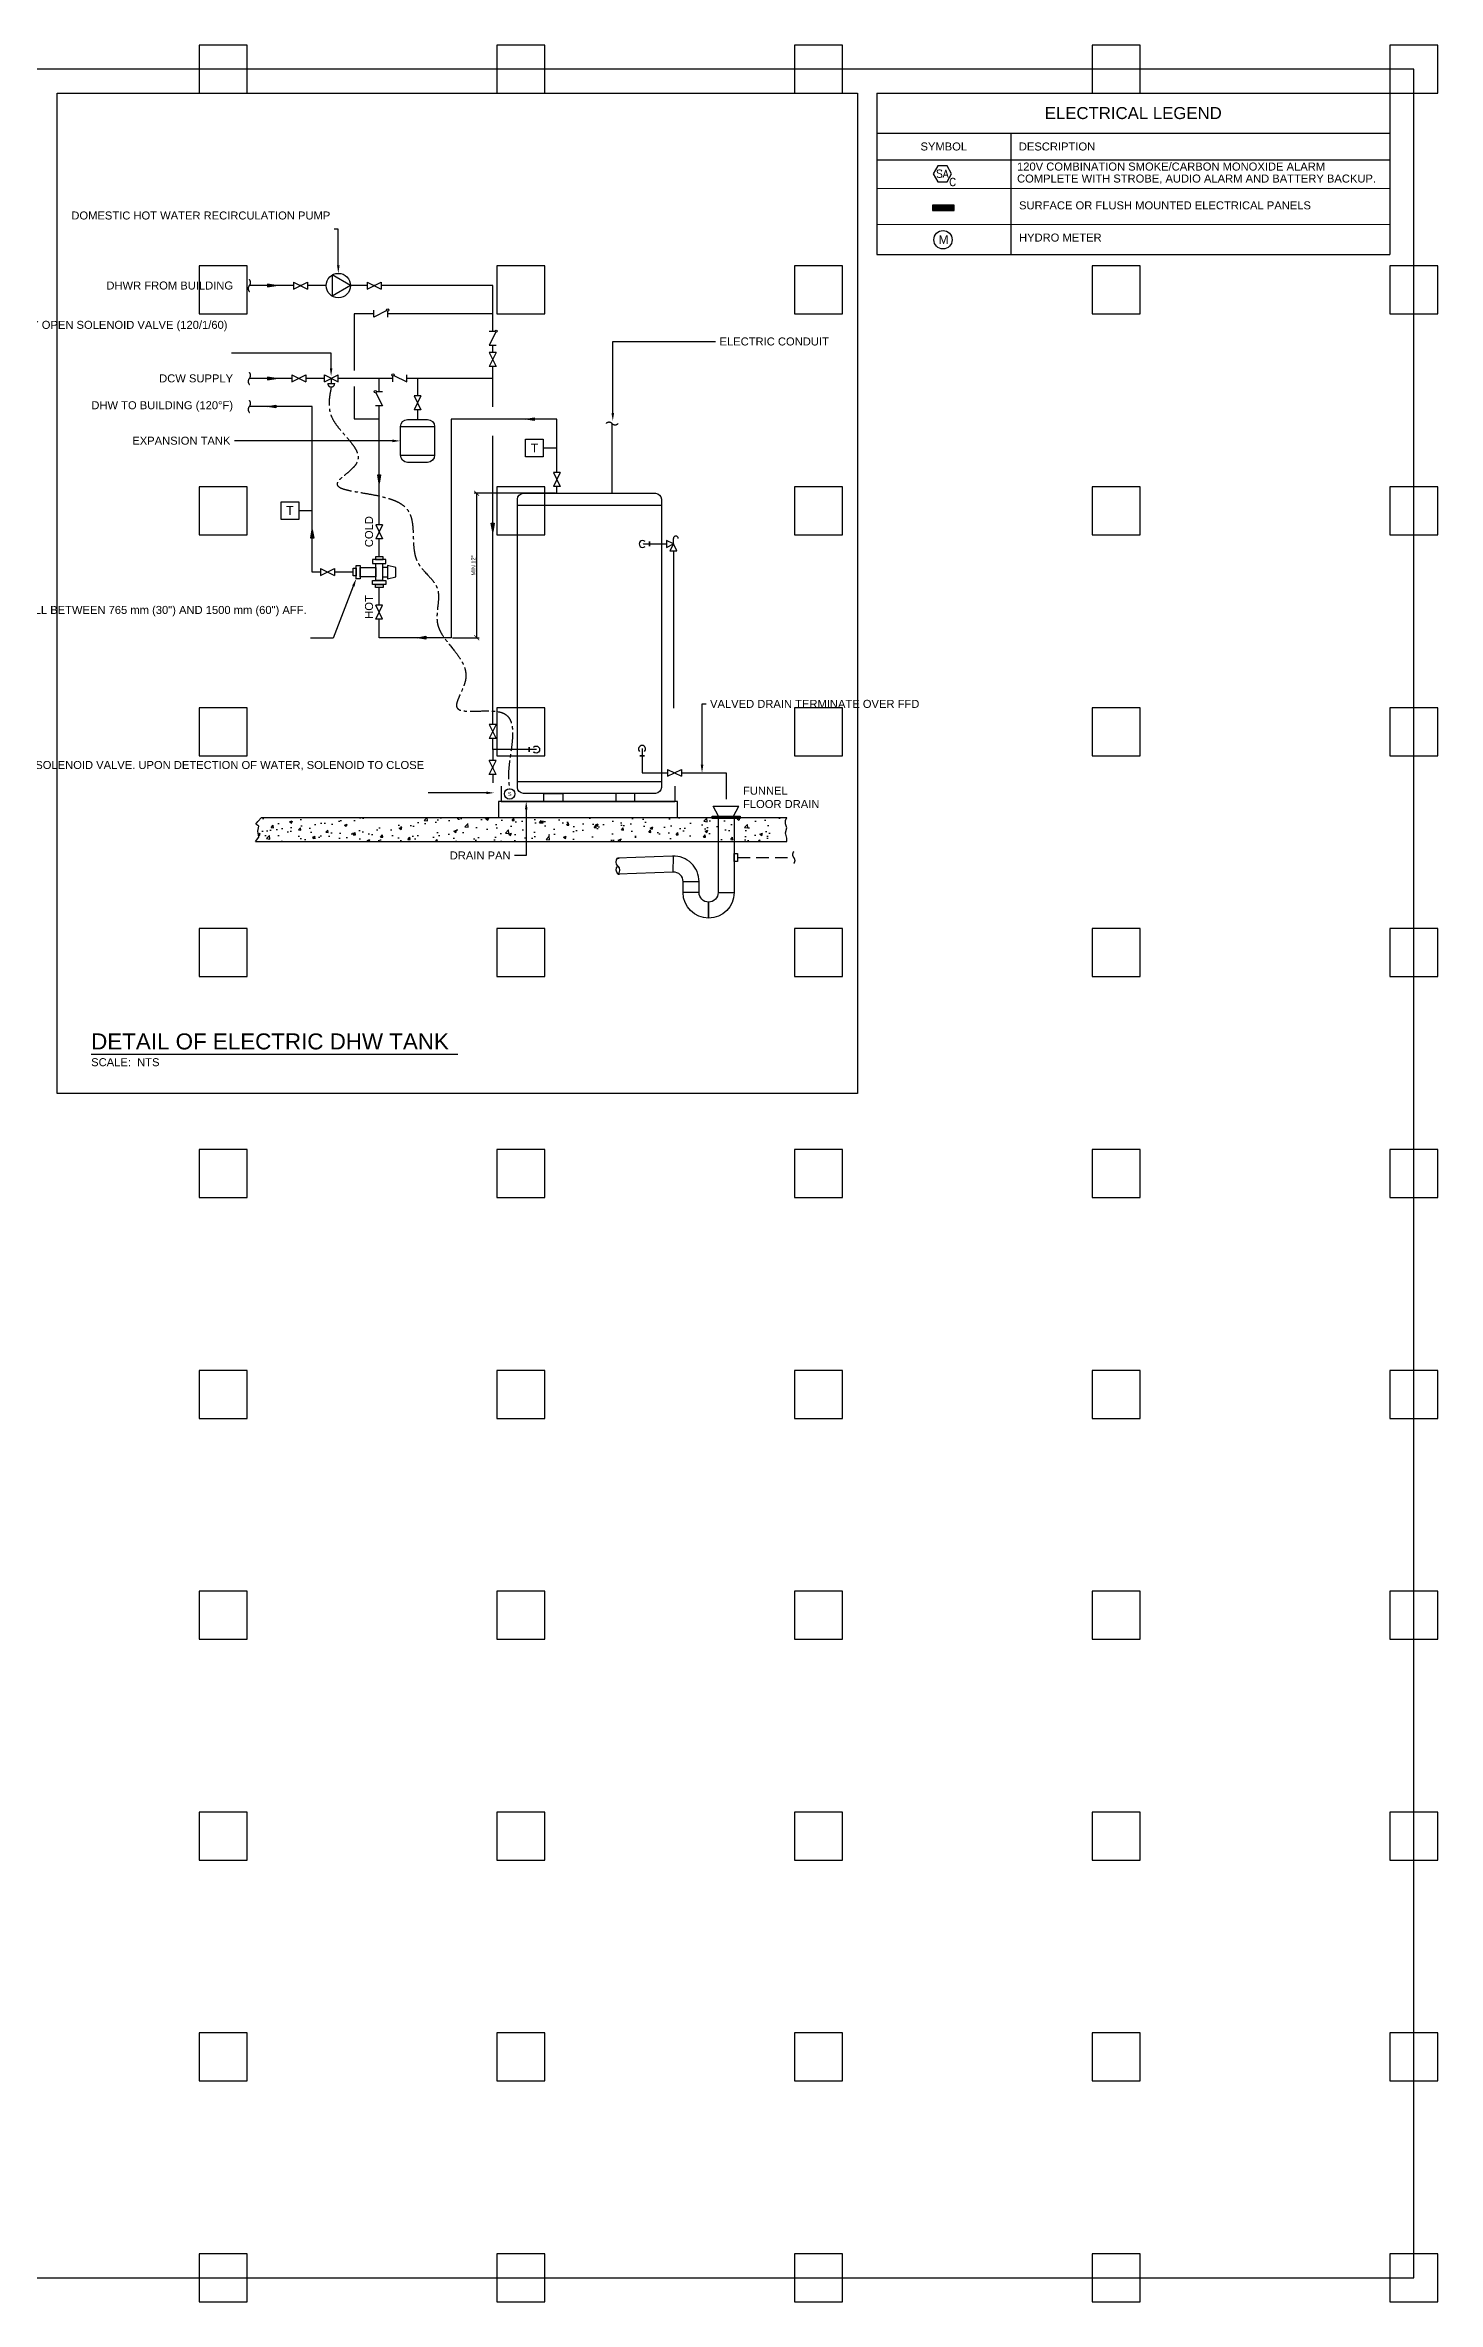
# Model space of a CAD drawing. Header units: millimetres. Extents: x -212361 to 39086, y -42 to 136893.
# Drawn here: x -32825 to -15142, y 62522 to 91173 of the extents above; entities that cross this region are included whole.
import ezdxf
from ezdxf import colors
from ezdxf.entities.mleader import LeaderData, LeaderLine
from ezdxf.enums import TextEntityAlignment as Align
from ezdxf.math import Vec2, Vec3

# ---------------------------------------------------------------- set-up
doc = ezdxf.new("R2010")
doc.units = ezdxf.units.MM
doc.header["$LTSCALE"] = 25
for name, pattern in [('schedules_symbols_notes$0$CENTER2', [1.125, 0.75, -0.125, 0.125, -0.125]), ('schedules_symbols_notes$0$DCW', [1.5, 1, -0.2, 0.1, -0.2]), ('schedules_symbols_notes$0$DHW', [1.7, 1, -0.2, 0.1, -0.1, 0.1, -0.2]), ('schedules_symbols_notes$0$DHWR', [1.9, 1, -0.2, 0.1, -0.1, 0.1, -0.1, 0.1, -0.2]), ('schedules_symbols_notes$0$HIDDEN', [0.375, 0.25, -0.125])]:
    doc.linetypes.add(name, pattern=pattern)
for name, color, linetype in [('schedules_symbols_notes$0$E-FA', 2, 'Continuous'), ('schedules_symbols_notes$0$E-POWER', 2, 'Continuous'), ('schedules_symbols_notes$0$E-TEXT', 11, 'Continuous'), ('schedules_symbols_notes$0$M-ANNO', 11, 'Continuous'), ('schedules_symbols_notes$0$M-CONTROLWIRING', 140, 'schedules_symbols_notes$0$CENTER2'), ('schedules_symbols_notes$0$M-DETAIL CLR11', 11, 'Continuous'), ('schedules_symbols_notes$0$M-DETAIL CLR12', 12, 'Continuous'), ('schedules_symbols_notes$0$M-DETAIL CLR4', 4, 'Continuous'), ('schedules_symbols_notes$0$M-HVAC-TSTAT', 4, 'Continuous'), ('schedules_symbols_notes$0$M-SENSOR', 1, 'Continuous')]:
    doc.layers.add(name, color=color, linetype=linetype)
doc.styles.add('schedules_symbols_notes$0$RDZENG', font='micross.ttf', dxfattribs={"height": 2})
doc.styles.add('schedules_symbols_notes$0$RDZENG_1', font='micross.ttf', dxfattribs={"height": 0.083333})
doc.styles.add('schedules_symbols_notes$0$ROMANS', font='ROMANS.SHX')
doc.styles.add('schedules_symbols_notes$0$Standard', font='arial.ttf')
doc.dimstyles.new('schedules_symbols_notes$0$RDZ Detail Dimension', dxfattribs={"dimtxt": 2, "dimasz": 2.5, "dimexe": 1.25, "dimexo": 0.625, "dimtad": 1, "dimtxsty": 'schedules_symbols_notes$0$Standard', "dimblk": 'schedules_symbols_notes$0$_ArchTick', "dimcen": 2.5, "dimadec": 0, "dimazin": 0, "dimtfac": 1, "dimtmove": 0, "dimatfit": 3, "dimfxl": 1, "dimarcsym": 0})

# ---------------------------------------------------------------- blocks, each defined once
blk = doc.blocks.new('*U319')
at = {"layer": 'Defpoints'}
blk.add_lwpolyline([(-12, -12), (12, -12), (12, 12), (-12, 12)], close=True, dxfattribs=at)
blk = doc.blocks.new('*U324')
at = {"layer": 'Defpoints', "color": 0, "linetype": 'ByBlock', "lineweight": -2, "transparency": 16777216}
for p in [(892.8, 1104), (1041.6, 1104), (1190.4, 1104), (1339.2, 1104), (1488, 1104), (892.8, 993.6), (1041.6, 993.6), (1190.4, 993.6), (1339.2, 993.6), (1488, 993.6), (892.8, 883.2), (1041.6, 883.2), (1190.4, 883.2), (1339.2, 883.2), (1488, 883.2), (892.8, 772.8), (1041.6, 772.8), (1190.4, 772.8), (1339.2, 772.8), (1488, 772.8), (892.8, 662.4), (1041.6, 662.4), (1190.4, 662.4), (1339.2, 662.4), (1488, 662.4), (892.8, 552), (1041.6, 552), (1190.4, 552), (1339.2, 552), (1488, 552), (892.8, 441.6), (1041.6, 441.6), (1190.4, 441.6), (1339.2, 441.6), (1488, 441.6), (892.8, 331.2), (1041.6, 331.2), (1190.4, 331.2), (1339.2, 331.2), (1488, 331.2), (892.8, 220.8), (1041.6, 220.8), (1190.4, 220.8), (1339.2, 220.8), (1488, 220.8), (892.8, 110.4), (1041.6, 110.4), (1190.4, 110.4), (1339.2, 110.4), (1488, 110.4), (892.8, 0), (1041.6, 0), (1190.4, 0), (1339.2, 0), (1488, 0)]:
    blk.add_blockref('*U319', p, dxfattribs=at)
blk = doc.blocks.new('*U195')
at = {"layer": 'schedules_symbols_notes$0$M-ANNO'}
blk.add_line((8.5, 9.81), (100.13, 9.81), dxfattribs=at)
at = {"layer": 'schedules_symbols_notes$0$M-ANNO', "style": 'schedules_symbols_notes$0$RDZENG'}
blk.add_attdef('DETAILNAME', text='', height=4, dxfattribs=at).set_placement((8.5, 9.81), align=Align.BOTTOM_LEFT)
blk.add_attdef('SCALE', text='', height=2, dxfattribs=at).set_placement((8.5, 8.81), align=Align.TOP_LEFT)
blk = doc.blocks.new('*U183')
blk.add_wipeout([(-0.024, 0.024), (0, 0), (-0.024, -0.024), (-0.018, -0.029), (-0.01, -0.033), (0.002, -0.034), (0.013, -0.032), (0.022, -0.026), (0.029, -0.018), (0.033, -0.008), (0.034, 0), (0.033, 0.009), (0.03, 0.017), (0.023, 0.025), (0.014, 0.031), (0.005, 0.034), (-0.004, 0.034), (-0.012, 0.032), (-0.019, 0.029)])
for p, q in [((-0.069, -0.023), (-0.069, 0.023)), ((-0.069, -0.023), (-0.069, 0.023)), ((-0.069, 0.023), (-0.069, -0.023))]:
    blk.add_line(p, q)
blk.add_arc((0, 0), 0.0344, 225, 135)
blk = doc.blocks.new('*U194')
for centre, start, end in [((2, -2), 45, 135), ((6, -2), 45, 135), ((6, 2), 225, 315)]:
    blk.add_arc(centre, 2.83, start, end)
at = {"layer": 'Defpoints', "color": 123}
for p, q in [((0, 0), (0, -0.8)), ((8, 0), (8, -0.8))]:
    blk.add_line(p, q, dxfattribs=at)
blk = doc.blocks.new('*U185')
for p, q in [((12, 0), (-6, 10.4)), ((-6, 10.4), (-6, -10.4)), ((12, 0), (-6, -10.4))]:
    blk.add_line(p, q)
blk.add_circle((0, 0), 12)
blk = doc.blocks.new('schedules_symbols_notes$0$A$C3FA30B43')
for points in [[(-3.12, -0.12), (-3.12, 1.8), (-3.83, 1.8), (-3.83, -0.12)], [(-2.15, 2.5), (-3.12, 2.5), (-3.12, -0.81), (-2.15, -0.81)], [(-2.15, 1.68), (2.15, 1.68), (2.15, 0), (-2.15, 0)], [(-1.68, 2.88), (1.68, 2.88), (1.18, 5.02), (-1.18, 5.02)], [(-1.18, 0), (1.18, 0), (1.18, -3.94), (-1.18, -3.94)], [(2.15, 2.5), (3.12, 2.5), (3.12, -0.81), (2.15, -0.81)], [(3.12, -0.12), (3.12, 1.8), (3.83, 1.8), (3.83, -0.12)], [(1.66, -3.94), (1.66, -4.91), (-1.66, -4.91), (-1.66, -3.94)], [(-0.96, -4.91), (0.96, -4.91), (0.96, -5.62), (-0.96, -5.62)]]:
    blk.add_lwpolyline(points, close=True)
blk.add_lwpolyline([(-1.18, 2.88), (-1.18, 1.68), (1.18, 1.68), (1.18, 2.88)])
blk = doc.blocks.new('schedules_symbols_notes$0$VALVE')
blk.add_wipeout([(0.069, -0.034), (0.069, 0.034), (-0.069, -0.034), (-0.069, 0.034)])
for p, q in [((-0.069, 0.034), (-0.069, -0.034)), ((-0.069, -0.034), (0.069, 0.034)), ((-0.069, 0.034), (0.069, -0.034)), ((0.069, 0.034), (0.069, -0.034))]:
    blk.add_line(p, q)
blk = doc.blocks.new('*U188')
blk.add_wipeout([(-0.034, -0.069), (0.034, -0.069), (-0.034, 0.069), (0.034, 0.069)])
for p, q in [((0.034, 0.069), (-0.034, 0.069)), ((-0.034, 0.069), (0.034, -0.069)), ((0.034, 0.069), (-0.034, -0.069)), ((0.034, -0.069), (-0.034, -0.069))]:
    blk.add_line(p, q)
blk = doc.blocks.new('*U192')
h = blk.add_hatch(color=256)
h.dxf.hatch_style = 1
h.paths.add_polyline_path([(-0.083, 0), (0, -0.014), (0, 0.014)])
blk.add_lwpolyline([(-0.083, 0), (0, 0.014), (0, -0.014)], close=True)
blk = doc.blocks.new('schedules_symbols_notes$0$_ArchTick')
at = {"color": 0, "linetype": 'ByBlock', "const_width": 0.15}
blk.add_lwpolyline([(-0.5, -0.5), (0.5, 0.5)], dxfattribs=at)
blk = doc.blocks.new('*D242')
at = {"layer": 'Defpoints', "color": 0, "transparency": 16777216}
for p in [(-190.3, -200), (-150.3, -200), (-203, -272.2)]:
    blk.add_point(p, dxfattribs=at)
at = {"layer": 'schedules_symbols_notes$0$M-ANNO', "color": 0, "lineweight": -2, "transparency": 16777216}
for p, q in [((-150.9, -200), (-191.5, -200)), ((-190.3, -272.2), (-190.3, -200)), ((-202.4, -272.2), (-189, -272.2))]:
    blk.add_line(p, q, dxfattribs=at)
at = {"layer": 'schedules_symbols_notes$0$M-ANNO', "color": 0, "lineweight": -2, "transparency": 16777216, "xscale": 2.5, "yscale": 2.5, "zscale": 2.5}
for p, rotation in [((-190.3, -200), 90), ((-190.3, -272.2), 270)]:
    blk.add_blockref('schedules_symbols_notes$0$_ArchTick', p, dxfattribs=dict(at, rotation=rotation))
at = {"layer": 'schedules_symbols_notes$0$M-ANNO', "color": 0, "transparency": 16777216, "insert": (-191.9, -236.1), "char_height": 2, "attachment_point": 5, "rotation": 90, "style": 'schedules_symbols_notes$0$Standard'}
blk.add_mtext('MIN 12"', dxfattribs=at)
blk = doc.blocks.new('*U191')
blk.add_lwpolyline([(0, 0.087), (0.174, 0.087), (0.174, -0.087), (0, -0.087)], close=True)
at = {"color": 11, "insert": (0.087, 0), "char_height": 0.0868, "attachment_point": 5, "style": 'schedules_symbols_notes$0$Standard'}
blk.add_mtext_dynamic_manual_height_columns('T', width=0.09469, gutter_width=1.042, heights=[0], dxfattribs=at)
blk = doc.blocks.new('schedules_symbols_notes$0$P57')
h = blk.add_hatch()
h.set_pattern_fill('ANSI31', color=256, scale=5)
h.set_pattern_definition([(45, (-832.4961, -469.5108), (-0.44194174, 0.44194174), [])])
h.paths.add_polyline_path([(0, 0), (510, 0), (510, 125), (0, 125)])
blk.add_lwpolyline([(0, 0), (510, 0), (510, 125), (0, 125)], close=True)
blk = doc.blocks.new('schedules_symbols_notes$0$A$Cbf4c63aa')
at = {"layer": 'schedules_symbols_notes$0$M-DETAIL CLR12'}
h = blk.add_hatch(dxfattribs=at)
h.set_pattern_fill('AR-CONC', color=256, scale=0.075)
h.set_pattern_definition([(50, (-289.723, -530.781), (13.66385, -1.19543), [1.42875, -15.71625]), (355, (-289.723, -530.781), (-2.64326, 14.32926), [1.143, -12.57304]), (100.4514, (-288.585, -530.881), (11.0206, 13.13383), [1.21425, -13.35677]), (46.184, (-289.723, -526.971), (20.3309, -3.1532), [2.1431, -23.5744]), (96.6356, (-288.029, -527.234), (17.8053, 18.557), [1.8214, -20.0352]), (351.184, (-289.723, -526.971), (17.8053, 18.557), [1.7145, -18.8595]), (21, (-287.818, -527.924), (11.3711, -7.6699), [1.42875, -15.71625]), (326, (-287.818, -527.924), (4.63515, 13.8141), [1.143, -12.573]), (71.4514, (-286.87, -528.563), (16.00623, 6.1442), [1.21425, -13.35675]), (37.5, (-289.723, -530.7814), (0.231645, 6.34163), [0, -12.4206, 0, -12.7635, 0, -12.62063]), (7.5, (-289.723, -530.7814), (5.01147, 7.51354), [0, -7.2771, 0, -12.13485, 0, -4.81013]), (327.5, (-293.9714, -530.7814), (10.169295, -0.42966), [0, -4.7625, 0, -14.859, 0, -19.71675]), (317.5, (-295.876, -530.781), (11.1097, 1.90699), [0, -6.19125, 0, -9.8679, 0, -14.00175])])
h.paths.add_polyline_path([(-35.287, -374.007), (-35.304, -372.43), (-35.952, -369.725), (-35.24, -367.247), (-35.925, -365.307), (-35.978, -363.512), (-35.287, -362.007), (-297.817, -362.007), (-299.675, -364.117), (-300.657, -365.323), (-299.263, -366.458), (-299.623, -368.843), (-299.263, -371.825), (-300.85, -374.007)])
at = {"layer": 'schedules_symbols_notes$0$M-ANNO'}
for p, q in [((-297.817, -362.007), (-35.287, -362.007)), ((-300.85, -374.007), (-35.287, -374.007))]:
    blk.add_line(p, q, dxfattribs=at)
for points in [[(-400, 0), (0, 0), (0, -500), (-400, -500)], [(-179.401, -362.007), (-89.971, -362.007), (-89.971, -354.007), (-179.401, -354.007)]]:
    blk.add_lwpolyline(points, close=True, dxfattribs=at)
for points in [[(-300.85, -374.007), (-299.263, -371.825), (-299.623, -368.843), (-299.623, -368.843), (-299.263, -366.458), (-300.657, -365.323), (-299.675, -364.117), (-297.817, -362.007)], [(-35.287, -374.007), (-35.304, -372.43), (-35.952, -369.725), (-35.952, -369.725), (-35.24, -367.247), (-35.925, -365.307), (-35.978, -363.512), (-35.287, -362.007)]]:
    blk.add_lwpolyline(points, dxfattribs=at)
at = {"layer": 'schedules_symbols_notes$0$M-DETAIL CLR11'}
for p, q in [((-69.355, -361.377), (-72.017, -356.454)), ((-72.017, -356.454), (-59.188, -356.454)), ((-61.85, -361.377), (-59.188, -356.454)), ((-92.047, -389.35), (-91.875, -381.347)), ((-87.117, -394.104), (-79.117, -394.104)), ((-79.117, -399.588), (-87.117, -399.588)), ((-74.36, -412.345), (-74.36, -404.345)), ((-74.36, -404.345), (-74.36, -412.345)), ((-69.602, -399.588), (-61.602, -399.588))]:
    blk.add_line(p, q, dxfattribs=at)
at = {"layer": 'schedules_symbols_notes$0$M-DETAIL CLR11', "linetype": 'schedules_symbols_notes$0$HIDDEN'}
blk.add_line((-59.901, -382.095), (-31.797, -382.095), dxfattribs=at)
at = {"layer": 'schedules_symbols_notes$0$M-DETAIL CLR11'}
for points in [[(-69.602, -362.638), (-69.602, -399.588, -0.41421356), (-74.36, -404.345), (-74.36, -404.345, -0.41421356), (-79.117, -399.588), (-79.117, -394.104, 0.42485381), (-92.336, -381.355), (-119.886, -382.353)], [(-61.602, -362.638), (-61.602, -399.588, -0.41421356), (-74.36, -412.345), (-74.36, -412.345, -0.41421356), (-87.117, -399.588), (-87.117, -394.104, 0.42485381), (-92.047, -389.35), (-119.628, -390.348)]]:
    blk.add_lwpolyline(points, format="xyb", dxfattribs=at)
for points in [[(-72.541, -361.377), (-58.664, -361.377), (-58.664, -362.638), (-72.541, -362.638)], [(-61.602, -380.123), (-59.901, -380.123), (-59.901, -384.067), (-61.602, -384.067)]]:
    blk.add_lwpolyline(points, close=True, dxfattribs=at)
at = {"layer": 'schedules_symbols_notes$0$M-DETAIL CLR11', "linetype": 'schedules_symbols_notes$0$HIDDEN'}
for centre, start, end in [((-30.294, -380.587), 135, 225), ((-33.311, -383.603), 315, 45)]:
    blk.add_arc(centre, 2.133, start, end, dxfattribs=at)
at = {"layer": 'schedules_symbols_notes$0$M-DETAIL CLR4', "linetype": 'schedules_symbols_notes$0$DHWR', "ltscale": 12}
for p, q in [((-265.565, -96.189), (-303.925, -96.189)), ((-182.302, -96.189), (-253.373, -96.189)), ((-182.302, -118.981), (-182.302, -96.189)), ((-241.773, -110.314), (-251.513, -110.314)), ((-251.513, -110.314), (-251.513, -138.612)), ((-182.302, -110.314), (-234.773, -110.314)), ((-182.302, -156.756), (-182.302, -125.981)), ((-251.513, -146.612), (-251.513, -162.792)), ((-251.513, -162.792), (-239.034, -162.792))]:
    blk.add_line(p, q, dxfattribs=at)
at = {"layer": 'schedules_symbols_notes$0$M-DETAIL CLR4', "linetype": 'schedules_symbols_notes$0$DCW', "ltscale": 12}
for p, q in [((-232.159, -142.612), (-303.925, -142.612)), ((-239.034, -149.253), (-239.034, -142.612)), ((-182.302, -142.612), (-225.159, -142.612)), ((-239.034, -231.735), (-239.034, -156.253))]:
    blk.add_line(p, q, dxfattribs=at)
at = {"layer": 'schedules_symbols_notes$0$M-DETAIL CLR4'}
for p, q in [((-219.862, -142.612), (-219.862, -163.107)), ((-228.405, -166.667), (-211.32, -166.667)), ((-122.613, -200.007), (-122.613, -165.158)), ((-228.405, -180.991), (-211.32, -180.991)), ((-169.971, -206.007), (-97.971, -206.007)), ((-107.614, -225.319), (-95.441, -225.319)), ((-91.941, -225.319), (-91.941, -222.611)), ((-91.941, -228.819), (-91.941, -307.478)), ((-178.065, -346.446), (-178.065, -354.007)), ((-169.971, -344.007), (-97.971, -344.007)), ((-178.065, -354.007), (-91.307, -354.007))]:
    blk.add_line(p, q, dxfattribs=at)
at = {"layer": 'schedules_symbols_notes$0$M-DETAIL CLR4', "ltscale": 12}
for p, q in [((-272.482, -156.612), (-303.925, -156.612)), ((-157.016, -177.37), (-150.25, -177.37)), ((-279.248, -208.627), (-272.482, -208.627))]:
    blk.add_line(p, q, dxfattribs=at)
at = {"layer": 'schedules_symbols_notes$0$M-DETAIL CLR4', "linetype": 'schedules_symbols_notes$0$DHW', "ltscale": 12}
for p, q in [((-150.25, -162.96), (-203.03, -162.96)), ((-203.03, -162.96), (-203.03, -272.215)), ((-150.25, -200.007), (-150.25, -162.96)), ((-203.03, -272.215), (-239.034, -272.215))]:
    blk.add_line(p, q, dxfattribs=at)
at = {"layer": 'schedules_symbols_notes$0$M-DETAIL CLR4'}
for points in [[(-235.289, -108.693), (-241.773, -111.935), (-241.773, -108.435)], [(-234.773, -111.935), (-234.773, -109.012)], [(-184.052, -118.981), (-181.128, -118.981)], [(-180.809, -119.497), (-184.052, -125.981), (-180.552, -125.981)], [(-232.159, -144.362), (-232.159, -141.438)], [(-231.644, -141.119), (-225.159, -144.362), (-225.159, -140.862)], [(-240.655, -149.769), (-237.413, -156.253), (-240.913, -156.253)], [(-237.413, -149.253), (-240.337, -149.253)], [(-95.441, -223.569), (-95.441, -227.069), (-91.941, -225.319), (-95.441, -223.569)], [(-93.691, -228.819), (-90.191, -228.819), (-91.941, -225.319), (-93.691, -228.819)]]:
    blk.add_lwpolyline(points, dxfattribs=at)
for points in [[(-224.846, -163.107), (-214.879, -163.107, -0.41421356), (-211.32, -166.667), (-211.32, -180.991, -0.41421356), (-214.879, -184.551), (-224.846, -184.551, -0.41421356), (-228.405, -180.991), (-228.405, -166.667, -0.41421356)], [(-166.971, -200.007), (-100.971, -200.007, -0.41421356), (-97.971, -203.007), (-97.971, -347.007, -0.41421356), (-100.971, -350.007), (-166.971, -350.007, -0.41421356), (-169.971, -347.007), (-169.971, -203.007, -0.41421356)]]:
    blk.add_lwpolyline(points, format="xyb", close=True, dxfattribs=at)
for points in [[(-156.669, -350.007), (-147.172, -350.007), (-147.172, -354.007), (-156.669, -354.007)], [(-111.273, -350.007), (-120.77, -350.007), (-120.77, -354.007), (-111.273, -354.007)]]:
    blk.add_lwpolyline(points, close=True, dxfattribs=at)
for centre in [(-234.773, -108.435), (-180.552, -118.981), (-232.159, -140.862), (-240.913, -149.253)]:
    blk.add_circle(centre, 0.576, dxfattribs=at)
at = {"layer": 'schedules_symbols_notes$0$M-DETAIL CLR4', "linetype": 'schedules_symbols_notes$0$DHWR', "ltscale": 12}
for centre, start, end in [((-302.417, -97.697), 135, 225), ((-305.434, -94.68), 315, 45), ((-302.417, -144.12), 135, 225), ((-305.434, -141.103), 315, 45), ((-302.417, -158.12), 135, 225), ((-305.434, -155.103), 315, 45), ((-124.122, -166.667), 45, 135), ((-121.105, -163.65), 225, 315)]:
    blk.add_arc(centre, 2.133, start, end, dxfattribs=at)
at = {"layer": 'schedules_symbols_notes$0$M-DETAIL CLR4'}
blk.add_arc((-90.752, -222.611), 1.189, 0, 180, dxfattribs=at)
at = {"layer": 'schedules_symbols_notes$0$M-SENSOR'}
blk.add_circle((-173.809, -350.304), 2.604, dxfattribs=at)
at = {"layer": 'schedules_symbols_notes$0$M-ANNO', "xscale": 2, "yscale": 2, "zscale": 2}
blk.add_blockref('*U195', (-400, -500), dxfattribs=at).add_auto_attribs({'DETAILNAME': 'DETAIL OF ELECTRIC DHW TANK', 'SCALE': 'SCALE:  NTS'})
at = {"layer": 'schedules_symbols_notes$0$M-DETAIL CLR11', "xscale": 2, "yscale": 2, "zscale": 2, "rotation": 270}
blk.add_blockref('schedules_symbols_notes$0$A$C3FA30B43', (-240.718, -239.388), dxfattribs=at)
at = {"layer": 'schedules_symbols_notes$0$M-DETAIL CLR11', "xscale": -1, "rotation": 91.84975361500702}
blk.add_blockref('*U194', (-119.886, -382.353), dxfattribs=at)
at = {"layer": 'schedules_symbols_notes$0$M-DETAIL CLR4', "xscale": 0.508, "yscale": 0.508, "zscale": 0.508}
blk.add_blockref('*U185', (-259.469, -96.189), dxfattribs=at)
at = {"layer": 'schedules_symbols_notes$0$M-DETAIL CLR4', "color": 11, "yscale": 50.8, "zscale": 50.8}
for p, xscale in [((-294.924, -96.189), -50.8), ((-294.924, -142.612), -50.8), ((-290.687, -156.612), 50.8), ((-161.51, -162.96), 50.8), ((-215.686, -272.215), 50.8)]:
    blk.add_blockref('*U192', p, dxfattribs=dict(at, xscale=xscale))
at = {"layer": 'schedules_symbols_notes$0$M-DETAIL CLR4', "color": 11, "xscale": 50.8, "yscale": 50.8, "zscale": 50.8}
for p, rotation in [((-239.034, -190.719), 90), ((-272.482, -222.495), 270), ((-182.302, -214.937), 90)]:
    blk.add_blockref('*U192', p, dxfattribs=dict(at, rotation=rotation))
at = {"layer": 'schedules_symbols_notes$0$M-HVAC-TSTAT', "xscale": 50.8, "yscale": 50.8, "zscale": 50.8}
for p in [(-165.836, -177.37), (-288.067, -208.627)]:
    blk.add_blockref('*U191', p, dxfattribs=at)
at = {"layer": 'schedules_symbols_notes$0$M-ANNO', "char_height": 4, "style": 'schedules_symbols_notes$0$RDZENG'}
for s, width, insert, attachment_point in [('DHWR FROM BUILDING', 73.52304, (-312.072, -96.189), 6), ('DCW SUPPLY', 73.52304, (-312.072, -142.612), 6), ('DHW TO BUILDING (120%%DF)', 73.52304, (-312.072, -156.612), 6), ('FUNNEL FLOOR DRAIN', 42.87492, (-57.167, -346.661), 1)]:
    blk.add_mtext_dynamic_manual_height_columns(s, width=width, gutter_width=20, heights=[0], dxfattribs=dict(at, insert=insert, attachment_point=attachment_point))
at = {"layer": 'schedules_symbols_notes$0$M-SENSOR', "color": 11, "style": 'schedules_symbols_notes$0$RDZENG_1'}
blk.add_text('S', height=1.953, dxfattribs=at).set_placement((-173.809, -350.304), align=Align.MIDDLE_CENTER)
at = {"layer": 'schedules_symbols_notes$0$M-ANNO'}
ml = blk.add_multileader_mtext('Standard', dxfattribs=at)
ml.set_content('ELECTRIC CONDUIT', color=256, style='schedules_symbols_notes$0$RDZENG')
ml.set_leader_properties()
ml.build(insert=Vec2(0, 0))
ml.multileader.update_dxf_attribs({"text_right_attachment_type": 3, "dogleg_length": 1})
ctx = ml.context
ctx.base_point, ctx.plane_origin = Vec3(-70.907, -124.164), Vec3(-122.265, -163.873)
ctx.right_attachment = 3
notes = []
notes.append((ctx, [(0, (1, 1, 0), (-72.907, -124.164), (1, 0), 2, [(0, [(-122.265, -163.873), (-122.265, -124.164)], 0, [])])]))
ctx.mtext.insert, ctx.mtext.flow_direction = Vec3(-68.907, -122.13), 5
ml = blk.add_multileader_mtext('Standard', dxfattribs=at)
ml.set_content('EXPANSION TANK', color=256, style='schedules_symbols_notes$0$RDZENG')
ml.set_leader_properties()
ml.build(insert=Vec2(0, 0))
ml.multileader.update_dxf_attribs({"text_right_attachment_type": 3, "dogleg_length": 1})
ctx = ml.context
ctx.base_point, ctx.plane_origin = Vec3(-363.925, -173.761), Vec3(-258.848, -173.829)
ctx.right_attachment, ctx.text_align_type = 3, 2
notes.append((ctx, [(0, (1, 1, 0), (-309.391, -173.829), (-1, 0), 2, [(0, [(-228.405, -173.829)], 0, [])])]))
ctx.mtext.insert, ctx.mtext.alignment, ctx.mtext.flow_direction = Vec3(-313.391, -171.726), 3, 5
ml = blk.add_multileader_mtext('Standard', dxfattribs=at)
ml.set_content('VALVED DRAIN TERMINATE OVER FFD', color=256, style='schedules_symbols_notes$0$RDZENG')
ml.set_leader_properties()
ml.build(insert=Vec2(0, 0))
ml.multileader.update_dxf_attribs({"text_right_attachment_type": 3, "dogleg_length": 1})
ctx = ml.context
ctx.base_point, ctx.plane_origin = Vec3(-75.652, -305.31), Vec3(-77.652, -339.736)
ctx.right_attachment = 3
notes.append((ctx, [(0, (1, 1, 0), (-77.652, -305.31), (1, 0), 2, [(0, [(-77.652, -339.736)], 0, [])])]))
ctx.mtext.insert, ctx.mtext.width, ctx.mtext.flow_direction = Vec3(-73.652, -303.276), 64.69467, 5
ml = blk.add_multileader_mtext('Standard', dxfattribs=at)
ml.set_content('DRAIN PAN', color=256, style='schedules_symbols_notes$0$RDZENG')
ml.set_leader_properties()
ml.build(insert=Vec2(0, 0))
ml.multileader.update_dxf_attribs({"text_right_attachment_type": 3, "dogleg_length": 1})
ctx = ml.context
ctx.base_point, ctx.plane_origin = Vec3(-204.815, -381.037), Vec3(-204.516, -370.018)
ctx.right_attachment, ctx.text_align_type = 3, 2
notes.append((ctx, [(0, (1, 1, 0), (-165.531, -381.037), (-1, 0), 5.818, [(0, [(-165.531, -354.007)], 0, [])])]))
ctx.mtext.insert, ctx.mtext.width, ctx.mtext.alignment, ctx.mtext.flow_direction = Vec3(-173.35, -379.036), 29.95269, 3, 5
for ctx, leaders in notes:
    for number, flags, end, landing, length, lines in leaders:
        leader = LeaderData()
        leader.index, (leader.has_last_leader_line, leader.has_dogleg_vector, leader.attachment_direction) = number, flags
        leader.last_leader_point, leader.dogleg_vector, leader.dogleg_length = Vec3(end), Vec3(landing), length
        for number, points, colour, breaks in lines:
            line = LeaderLine()
            line.index, line.vertices, line.color, line.breaks = number, Vec3.list(points), colors.encode_raw_color(colour), breaks
            leader.lines.append(line)
        ctx.leaders.append(leader)
at = {"layer": 'schedules_symbols_notes$0$M-DETAIL CLR4', "xscale": 50.8, "yscale": 50.8, "zscale": 50.8}
for name, p in [('schedules_symbols_notes$0$VALVE', (-278.296, -96.189)), ('schedules_symbols_notes$0$VALVE', (-241.526, -96.189)), ('schedules_symbols_notes$0$VALVE', (-279.241, -142.612)), ('*U188', (-239.034, -219.272)), ('schedules_symbols_notes$0$VALVE', (-264.884, -239.388))]:
    blk.add_blockref(name, p, dxfattribs=at)
at = {"layer": 'schedules_symbols_notes$0$M-DETAIL CLR4', "yscale": 50.8, "zscale": 50.8}
for name, p, xscale, rotation in [('schedules_symbols_notes$0$VALVE', (-182.302, -133.109), 50.8, 270), ('schedules_symbols_notes$0$VALVE', (-219.862, -154.793), 50.8, 270), ('schedules_symbols_notes$0$VALVE', (-150.25, -193.131), 50.8, 270), ('*U183', (-107.358, -225.325), 50.8, 180), ('*U188', (-239.034, -259.503), -50.8, 180), ('*U183', (-160.584, -328.093), -50.8, 180), ('*U183', (-107.62, -327.819), 50.8, 90)]:
    blk.add_blockref(name, p, dxfattribs=dict(at, xscale=xscale, rotation=rotation))
at = {"linetype": 'schedules_symbols_notes$0$DCW', "ltscale": 12}
blk.add_wipeout([(-266.444, -144.334), (-266.444, -140.889), (-262.999, -142.612), (-259.554, -144.334), (-259.554, -140.889)], dxfattribs=at).dxf.layer = 'schedules_symbols_notes$0$M-DETAIL CLR4'
at = {"layer": 'schedules_symbols_notes$0$M-DETAIL CLR4', "ltscale": 12}
for p, q in [((-272.482, -239.388), (-272.482, -156.612)), ((-268.384, -239.388), (-272.482, -239.388)), ((-251.949, -239.388), (-261.384, -239.388))]:
    blk.add_line(p, q, dxfattribs=at)
at = {"layer": 'schedules_symbols_notes$0$M-DETAIL CLR4', "linetype": 'schedules_symbols_notes$0$DHW', "ltscale": 12}
for p, q in [((-239.034, -256.003), (-239.034, -247.04)), ((-239.034, -272.215), (-239.034, -263.003))]:
    blk.add_line(p, q, dxfattribs=at)
at = {"layer": 'schedules_symbols_notes$0$M-DETAIL CLR4', "linetype": 'schedules_symbols_notes$0$DCW', "ltscale": 12}
blk.add_lwpolyline([(-160.328, -328.087), (-182.302, -328.087), (-182.302, -171.268)], dxfattribs=at)
at = {"layer": 'schedules_symbols_notes$0$M-DETAIL CLR4'}
blk.add_lwpolyline([(-107.614, -327.563), (-107.614, -339.736), (-65.602, -339.736), (-65.602, -352.942)], dxfattribs=at)
at = {"layer": 'schedules_symbols_notes$0$M-ANNO', "char_height": 4, "attachment_point": 1, "rotation": 90, "style": 'schedules_symbols_notes$0$RDZENG'}
for s, width, insert in [('COLD', 22.64657, (-246.127, -226.948)), ('HOT', 20.83469, (-246.127, -262.748))]:
    blk.add_mtext_dynamic_manual_height_columns(s, width=width, gutter_width=20, heights=[0], dxfattribs=dict(at, insert=insert))
at = {"layer": 'schedules_symbols_notes$0$M-ANNO'}
dim = blk.add_linear_dim(base=(-190.294, -200.007), p1=(-203.03, -272.215), p2=(-150.25, -200.007), angle=90, text='MIN 12"', dimstyle='schedules_symbols_notes$0$RDZ Detail Dimension', dxfattribs=at)
dim.commit()
dim.dimension.update_dxf_attribs({"geometry": '*D242', "text_midpoint": (-190.294, -236.111), "dimtype": 128})
ml = blk.add_multileader_mtext('Standard', dxfattribs=at)
ml.set_content('DOMESTIC HOT WATER RECIRCULATION PUMP', color=256, style='schedules_symbols_notes$0$RDZENG')
ml.set_leader_properties()
ml.build(insert=Vec2(0, 0))
ml.multileader.update_dxf_attribs({"text_right_attachment_type": 3, "dogleg_length": 1})
ctx = ml.context
ctx.base_point, ctx.plane_origin = Vec3(-329.201, -61.196), Vec3(-259.469, -81.062)
ctx.right_attachment, ctx.text_align_type = 3, 2
notes = []
notes.append((ctx, [(0, (1, 1, 0), (-259.469, -67.999), (-1, 0), 2, [(0, [(-259.469, -90.093)], 0, [])])]))
ctx.mtext.insert, ctx.mtext.width, ctx.mtext.alignment, ctx.mtext.flow_direction = Vec3(-263.469, -59.162), 68.41432, 3, 5
ml = blk.add_multileader_mtext('Standard', dxfattribs=at)
ml.set_content('MIXING VALVE. LOCATED ON WALL BETWEEN 765 mm (30") AND 1500 mm (60") AFF. ', color=256, style='schedules_symbols_notes$0$RDZENG')
ml.set_leader_properties()
ml.build(insert=Vec2(0, 0))
ml.multileader.update_dxf_attribs({"text_right_attachment_type": 3, "dogleg_length": 1})
ctx = ml.context
ctx.base_point, ctx.plane_origin = Vec3(-356.249, -258.911), Vec3(-250.514, -242.699)
ctx.right_attachment, ctx.text_align_type = 3, 2
notes.append((ctx, [(0, (1, 1, 0), (-262.047, -272.449), (-1, 0), 11.266, [(0, [(-250.514, -242.699)], 0, [])])]))
ctx.mtext.insert, ctx.mtext.width, ctx.mtext.alignment, ctx.mtext.flow_direction = Vec3(-275.313, -256.324), 90.96667, 3, 5
for ctx, leaders in notes:
    for number, flags, end, landing, length, lines in leaders:
        leader = LeaderData()
        leader.index, (leader.has_last_leader_line, leader.has_dogleg_vector, leader.attachment_direction) = number, flags
        leader.last_leader_point, leader.dogleg_vector, leader.dogleg_length = Vec3(end), Vec3(landing), length
        for number, points, colour, breaks in lines:
            line = LeaderLine()
            line.index, line.vertices, line.color, line.breaks = number, Vec3.list(points), colors.encode_raw_color(colour), breaks
            leader.lines.append(line)
        ctx.leaders.append(leader)
at = {"linetype": 'schedules_symbols_notes$0$DCW', "ltscale": 12}
blk.add_wipeout([(-259.554, -140.889), (-259.554, -144.334), (-266.444, -140.889), (-266.444, -144.334)], dxfattribs=at).dxf.layer = 'schedules_symbols_notes$0$M-DETAIL CLR4'
at = {"layer": 'schedules_symbols_notes$0$M-DETAIL CLR4', "linetype": 'schedules_symbols_notes$0$DCW', "ltscale": 12}
for p, q in [((-266.444, -144.334), (-266.444, -140.889)), ((-266.444, -140.889), (-259.554, -144.334)), ((-266.444, -144.334), (-259.554, -140.889)), ((-264.722, -145.164), (-261.277, -145.164)), ((-262.999, -142.612), (-262.999, -145.164)), ((-259.554, -144.334), (-259.554, -140.889))]:
    blk.add_line(p, q, dxfattribs=at)
blk.add_arc((-262.999, -145.164), 1.722, 180, 360, dxfattribs=at)
at = {"layer": 'schedules_symbols_notes$0$M-DETAIL CLR4', "xscale": 50.8, "yscale": 50.8, "zscale": 50.8, "rotation": 270}
blk.add_blockref('schedules_symbols_notes$0$VALVE', (-182.302, -319.128), dxfattribs=at)
at = {"layer": 'schedules_symbols_notes$0$M-DETAIL CLR4', "xscale": 50.8, "yscale": 50.8, "zscale": 50.8}
blk.add_blockref('schedules_symbols_notes$0$VALVE', (-91.38, -339.736), dxfattribs=at)
at = {"layer": 'schedules_symbols_notes$0$M-ANNO'}
ml = blk.add_multileader_mtext('Standard', dxfattribs=at)
ml.set_content('NORMALLY OPEN SOLENOID VALVE (120/1/60)', color=256, style='schedules_symbols_notes$0$RDZENG')
ml.set_leader_properties()
ml.build(insert=Vec2(0, 0))
ml.multileader.update_dxf_attribs({"text_right_attachment_type": 3, "dogleg_length": 1})
ctx = ml.context
ctx.base_point, ctx.plane_origin = Vec3(-364.682, -116.411), Vec3(-310.851, -132.445)
ctx.right_attachment, ctx.text_align_type = 3, 2
notes = []
notes.append((ctx, [(0, (1, 1, 0), (-263.069, -129.949), (-1, 0), 49.783, [(0, [(-263.069, -141.476)], 0, [])])]))
ctx.mtext.insert, ctx.mtext.width, ctx.mtext.alignment, ctx.mtext.flow_direction = Vec3(-314.851, -113.825), 68.41432, 3, 5
for ctx, leaders in notes:
    for number, flags, end, landing, length, lines in leaders:
        leader = LeaderData()
        leader.index, (leader.has_last_leader_line, leader.has_dogleg_vector, leader.attachment_direction) = number, flags
        leader.last_leader_point, leader.dogleg_vector, leader.dogleg_length = Vec3(end), Vec3(landing), length
        for number, points, colour, breaks in lines:
            line = LeaderLine()
            line.index, line.vertices, line.color, line.breaks = number, Vec3.list(points), colors.encode_raw_color(colour), breaks
            leader.lines.append(line)
        ctx.leaders.append(leader)
at = {"layer": 'schedules_symbols_notes$0$M-DETAIL CLR4'}
for p, q in [((-182.302, -328.087), (-182.302, -344.657)), ((-91.307, -346.446), (-91.307, -354.007))]:
    blk.add_line(p, q, dxfattribs=at)
at = {"layer": 'schedules_symbols_notes$0$M-DETAIL CLR4', "xscale": -50.8, "yscale": 50.8, "zscale": 50.8, "rotation": 270}
blk.add_blockref('schedules_symbols_notes$0$VALVE', (-182.302, -337.046), dxfattribs=at)
at = {"layer": 'schedules_symbols_notes$0$M-CONTROLWIRING', "ltscale": 0.5}
blk.add_spline([(-262.999, -146.886), (-262.999, -161.377), (-250.251, -184.824), (-259.678, -194.251), (-226.561, -206.432), (-219.839, -234.408), (-209.95, -247.741), (-209.95, -264.752), (-195.92, -293.486), (-200.29, -306.819), (-177.421, -309.753), (-174.398, -343.159), (-173.809, -347.7)], degree=3, dxfattribs=at)
at = {"layer": 'schedules_symbols_notes$0$M-ANNO'}
ml = blk.add_multileader_mtext('Standard', dxfattribs=at)
ml.set_content('LEAK DETECTION SENSOR WIRED TO SOLENOID VALVE. UPON DETECTION OF WATER, SOLENOID TO CLOSE', color=256, style='schedules_symbols_notes$0$RDZENG')
ml.set_leader_properties()
ml.build(insert=Vec2(0, 0))
ml.multileader.update_dxf_attribs({"text_right_attachment_type": 3, "dogleg_length": 1})
ctx = ml.context
ctx.base_point, ctx.plane_origin = Vec3(-320.373, -336.208), Vec3(-224.913, -319.997)
ctx.right_attachment, ctx.text_align_type = 3, 2
notes = []
notes.append((ctx, [(0, (1, 1, 0), (-203.314, -349.746), (-1, 0), 11.266, [(0, [(-181.532, -349.746)], 0, [])])]))
ctx.mtext.insert, ctx.mtext.width, ctx.mtext.alignment, ctx.mtext.flow_direction = Vec3(-216.581, -333.814), 105.7599, 3, 5
for ctx, leaders in notes:
    for number, flags, end, landing, length, lines in leaders:
        leader = LeaderData()
        leader.index, (leader.has_last_leader_line, leader.has_dogleg_vector, leader.attachment_direction) = number, flags
        leader.last_leader_point, leader.dogleg_vector, leader.dogleg_length = Vec3(end), Vec3(landing), length
        for number, points, colour, breaks in lines:
            line = LeaderLine()
            line.index, line.vertices, line.color, line.breaks = number, Vec3.list(points), colors.encode_raw_color(colour), breaks
            leader.lines.append(line)
        ctx.leaders.append(leader)
blk = doc.blocks.new('schedules_symbols_notes')
at = {"layer": 'Defpoints', "color": 255}
blk.add_lwpolyline([(-2096.1, 2473.5), (-608.1, 2473.5), (-608.1, 3577.5), (-2096.1, 3577.5)], close=True, dxfattribs=at)
at = {"layer": 'schedules_symbols_notes$0$E-FA'}
for p, q in [((-846.1, 3529.1), (-848.4, 3525.1)), ((-848.4, 3525.1), (-846.1, 3521.2)), ((-841.5, 3529.1), (-846.1, 3529.1)), ((-846.1, 3521.2), (-841.5, 3521.2)), ((-839.2, 3525.1), (-841.5, 3529.1)), ((-841.5, 3521.2), (-839.2, 3525.1))]:
    blk.add_line(p, q, dxfattribs=at)
at = {"layer": 'schedules_symbols_notes$0$E-POWER'}
blk.add_circle((-843.5, 3492.2), 4.58, dxfattribs=at)
at = {"layer": 'schedules_symbols_notes$0$M-ANNO'}
for p, q in [((-876.6, 3565.5), (-620.1, 3565.5)), ((-876.6, 3565.5), (-876.6, 3532.2)), ((-620.1, 3565.5), (-620.1, 3532.2)), ((-876.6, 3545.5), (-620.1, 3545.5)), ((-809.6, 3545.5), (-809.6, 3532.2)), ((-876.6, 3532.2), (-620.1, 3532.2)), ((-876.6, 3532.2), (-876.6, 3484.9)), ((-809.6, 3532.2), (-809.6, 3484.9)), ((-620.1, 3532.2), (-620.1, 3484.9)), ((-876.6, 3484.9), (-620.1, 3484.9))]:
    blk.add_line(p, q, dxfattribs=at)
at = {"layer": 'schedules_symbols_notes$0$M-ANNO', "color": 8, "lineweight": 0}
for p, q in [((-876.6, 3517.9), (-620.1, 3517.9)), ((-876.6, 3499.8), (-620.1, 3499.8)), ((-876.6, 3484.9), (-620.1, 3484.9))]:
    blk.add_line(p, q, dxfattribs=at)
at = {"layer": 'Defpoints'}
blk.add_blockref('*U324', (-2096.1, 2473.5), dxfattribs=at)
at = {"layer": 'schedules_symbols_notes$0$E-POWER', "xscale": 0.02127443983335163, "yscale": 0.02127443983335163, "zscale": 0.02127443983335163}
blk.add_blockref('schedules_symbols_notes$0$P57', (-848.8, 3506.9), dxfattribs=at)
at = {"layer": 'schedules_symbols_notes$0$E-FA', "style": 'schedules_symbols_notes$0$ROMANS'}
for s, p in [('SA', (-843.8, 3525.2)), ('C', (-838.7, 3521.1))]:
    blk.add_text(s, height=3.83, dxfattribs=at).set_placement(p, align=Align.MIDDLE)
at = {"layer": 'schedules_symbols_notes$0$E-TEXT', "attachment_point": 1}
for s, insert, char_height, width, line_spacing_factor, style in [('{\\fSansSerif|b0|i0|c2|p2;120V COMBINATION SMOKE/CARBON MONOXIDE ALARM COMPLETE WITH STROBE, AUDIO ALARM AND BATTERY BACKUP.}', (-806.5, 3530.8), 4, 179.524, 0.9, 'schedules_symbols_notes$0$Standard'), ('{\\fSansSerif|b0|i0|c2|p2;SURFACE OR FLUSH MOUNTED ELECTRICAL PANELS}', (-805.5, 3511.4), 4, 244.15, 0.899998, 'schedules_symbols_notes$0$ROMANS'), ('{\\fSansSerif|b0|i0|c2|p2;M}', (-845.7, 3494.4), 4.255, 244.15, 0.899998, 'schedules_symbols_notes$0$ROMANS'), ('{\\fSansSerif|b0|i0|c2|p2;HYDRO METER}', (-805.5, 3495.3), 4, 244.15, 0.899998, 'schedules_symbols_notes$0$ROMANS')]:
    blk.add_mtext(s, dxfattribs=dict(at, insert=insert, char_height=char_height, width=width, line_spacing_factor=line_spacing_factor, style=style))
at = {"layer": 'schedules_symbols_notes$0$M-ANNO', "style": 'schedules_symbols_notes$0$Standard'}
for s, insert, char_height, width, attachment_point in [('{\\fMicrosoft Sans Serif|b0|i0|c0|p34;\\C256;ELECTRICAL LEGEND}', (-748.4, 3555.5), 6, 244.491, 5), ('SYMBOL', (-843.1, 3538.8), 4, 59.055, 5), ('DESCRIPTION', (-805.6, 3538.8), 4, 181.436, 4)]:
    blk.add_mtext(s, dxfattribs=dict(at, insert=insert, char_height=char_height, width=width, attachment_point=attachment_point))
blk.add_blockref('schedules_symbols_notes$0$A$Cbf4c63aa', (-886.3, 3565.5))

msp = doc.modelspace()

# ---------------------------------------------------------------- block references
at = {"xscale": 25.4, "yscale": 25.4, "zscale": 25.4}
msp.add_blockref('schedules_symbols_notes', (0, 0), dxfattribs=at)

doc.saveas('drawing.dxf')
